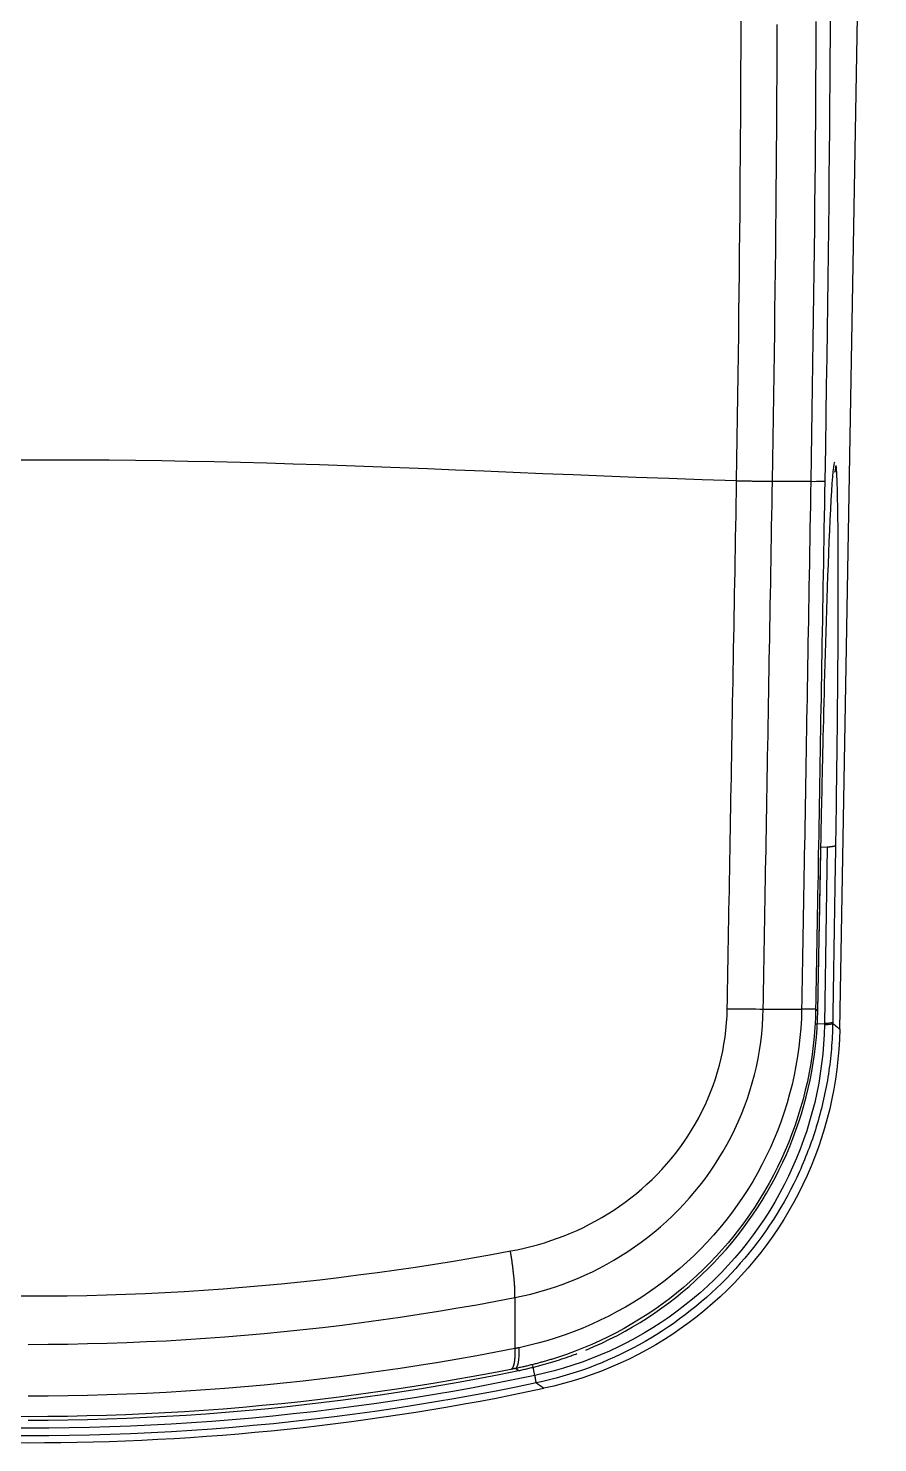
# Model space of a CAD drawing. Extents: x 0 to 395, y 0 to 289.
# Drawn here: x 114.67 to 132.83, y 40.82 to 71.08 of the extents above; entities that cross this region are included whole.
import ezdxf

# ---------------------------------------------------------------- set-up
doc = ezdxf.new("R2010")
doc.units = 0
doc.header["$LTSCALE"] = 10
doc.header["$MEASUREMENT"] = 0
doc.layers.add('1', color=7, linetype='CONTINUOUS')

msp = doc.modelspace()

# ---------------------------------------------------------------- linework, layer by layer
at = {"layer": '1'}
for p, q in [((132.023, 49.665), (132.835, 96.173)), ((130.585, 61.387), (131.404, 61.387)), ((131.757, 53.56), (131.621, 53.551)), ((131.757, 53.56), (131.697, 49.782)), ((130.386, 50.097), (131.208, 50.097)), ((131.554, 50.064), (131.555, 50.067)), ((131.697, 49.782), (131.518, 49.77)), ((125.077, 43.923), (125.076, 42.832)), ((125.504, 42.256), (125.456, 42.468))]:
    msp.add_line(p, q, dxfattribs=at)
for points in [[(129.818, 61.399), (129.825, 61.853), (129.832, 62.305), (129.839, 62.757), (129.845, 63.207), (129.851, 63.655), (129.857, 64.101), (129.862, 64.544), (129.868, 64.984), (129.873, 65.42), (129.877, 65.852), (129.882, 66.28), (129.886, 66.703), (129.89, 67.121), (129.894, 67.534), (129.897, 67.94), (129.9, 68.34), (129.903, 68.733), (129.905, 69.119), (129.907, 69.497), (129.909, 69.867), (129.911, 70.23), (129.912, 70.583), (129.913, 70.928), (129.914, 71.263)], [(130.585, 61.387), (130.592, 61.845), (130.599, 62.303), (130.606, 62.761), (130.613, 63.218), (130.62, 63.673), (130.626, 64.126), (130.632, 64.578), (130.638, 65.027), (130.643, 65.472), (130.648, 65.915), (130.653, 66.353), (130.657, 66.787), (130.662, 67.216), (130.666, 67.641), (130.669, 68.059), (130.673, 68.472), (130.676, 68.878), (130.678, 69.278), (130.681, 69.67), (130.683, 70.055), (130.684, 70.432), (130.686, 70.801), (130.687, 71.161)], [(131.514, 71.224), (131.513, 70.82), (131.51, 70.408), (131.508, 69.986), (131.505, 69.557), (131.502, 69.119), (131.498, 68.674), (131.494, 68.221), (131.49, 67.762), (131.485, 67.297), (131.48, 66.825), (131.475, 66.349), (131.469, 65.867), (131.463, 65.381), (131.457, 64.891), (131.45, 64.397), (131.443, 63.9), (131.436, 63.401), (131.429, 62.899), (131.421, 62.396), (131.412, 61.892), (131.404, 61.387)], [(131.819, 71.375), (131.816, 70.906), (131.814, 70.426), (131.81, 69.936), (131.807, 69.436), (131.802, 68.926), (131.798, 68.408), (131.793, 67.882), (131.787, 67.347), (131.781, 66.806), (131.775, 66.262), (131.768, 65.717), (131.761, 65.168), (131.753, 64.611), (131.745, 64.037), (131.736, 63.437), (131.726, 62.8), (131.715, 62.118), (131.703, 61.393)], [(129.818, 61.399), (129.083, 61.421), (128.365, 61.445), (127.667, 61.47), (126.986, 61.497), (126.322, 61.523), (125.672, 61.55), (125.037, 61.576), (124.415, 61.602), (123.804, 61.627), (123.205, 61.651), (122.617, 61.675), (122.037, 61.697), (121.464, 61.718), (120.896, 61.737), (120.331, 61.756), (119.768, 61.773), (119.206, 61.788), (118.644, 61.801), (118.082, 61.813), (117.522, 61.823), (116.961, 61.831), (116.401, 61.837), (115.841, 61.841), (115.282, 61.843), (114.723, 61.842), (114.163, 61.84)], [(131.62, 53.508), (131.621, 53.599), (131.623, 53.694), (131.625, 53.791), (131.627, 53.892), (131.629, 53.997), (131.631, 54.105), (131.634, 54.217), (131.636, 54.333), (131.639, 54.454), (131.641, 54.578), (131.644, 54.707), (131.647, 54.841), (131.65, 54.979), (131.653, 55.123), (131.656, 55.271), (131.66, 55.424), (131.663, 55.583), (131.667, 55.747), (131.671, 55.917), (131.675, 56.092), (131.68, 56.274), (131.685, 56.461), (131.69, 56.653), (131.695, 56.852), (131.7, 57.056), (131.706, 57.267), (131.712, 57.482), (131.718, 57.703), (131.725, 57.929), (131.732, 58.16), (131.739, 58.395), (131.747, 58.634), (131.754, 58.876), (131.763, 59.12), (131.771, 59.364), (131.78, 59.609), (131.79, 59.854), (131.8, 60.096), (131.81, 60.334), (131.82, 60.564), (131.831, 60.783), (131.842, 60.988), (131.853, 61.175), (131.864, 61.339), (131.874, 61.48), (131.884, 61.595), (131.894, 61.685), (131.903, 61.749), (131.913, 61.787), (131.921, 61.799)], [(131.918, 61.58), (131.919, 61.583), (131.92, 61.585), (131.921, 61.588), (131.921, 61.59), (131.922, 61.593), (131.923, 61.595), (131.924, 61.597), (131.925, 61.6), (131.925, 61.602), (131.926, 61.605), (131.927, 61.607), (131.927, 61.61), (131.928, 61.612), (131.929, 61.615), (131.929, 61.617), (131.93, 61.62), (131.93, 61.622), (131.931, 61.625), (131.931, 61.627), (131.932, 61.63), (131.932, 61.632), (131.933, 61.635), (131.933, 61.637), (131.934, 61.64), (131.934, 61.642), (131.935, 61.645), (131.935, 61.647), (131.935, 61.65), (131.936, 61.652), (131.936, 61.655), (131.936, 61.657), (131.936, 61.66), (131.937, 61.662), (131.937, 61.665), (131.937, 61.667), (131.937, 61.67), (131.937, 61.673), (131.938, 61.675), (131.938, 61.678), (131.938, 61.68), (131.938, 61.683), (131.938, 61.685), (131.938, 61.688), (131.938, 61.69), (131.938, 61.693), (131.938, 61.695), (131.938, 61.698), (131.938, 61.7), (131.938, 61.703), (131.938, 61.705)], [(131.939, 61.727), (131.944, 61.684), (131.948, 61.632), (131.952, 61.57), (131.955, 61.498), (131.959, 61.417), (131.962, 61.326), (131.965, 61.227), (131.968, 61.117), (131.971, 60.999), (131.973, 60.871), (131.976, 60.735), (131.978, 60.589), (131.979, 60.435), (131.981, 60.272), (131.982, 60.101), (131.983, 59.922), (131.984, 59.735), (131.984, 59.542), (131.985, 59.343), (131.985, 59.139), (131.985, 58.931), (131.984, 58.721), (131.984, 58.509), (131.983, 58.295), (131.982, 58.082), (131.981, 57.87), (131.979, 57.659), (131.978, 57.45), (131.977, 57.243), (131.975, 57.038), (131.973, 56.835), (131.971, 56.636), (131.969, 56.439), (131.968, 56.245), (131.966, 56.054), (131.963, 55.866), (131.961, 55.681), (131.959, 55.499), (131.957, 55.32), (131.955, 55.145), (131.953, 54.974), (131.95, 54.805), (131.948, 54.641), (131.946, 54.48), (131.944, 54.323), (131.941, 54.169), (131.939, 54.019), (131.937, 53.873), (131.935, 53.73), (131.932, 53.591)], [(129.617, 50.103), (129.62, 50.31), (129.624, 50.517), (129.628, 50.726), (129.631, 50.935), (129.635, 51.145), (129.639, 51.355), (129.643, 51.567), (129.647, 51.779), (129.65, 51.992), (129.654, 52.206), (129.658, 52.421), (129.662, 52.636), (129.666, 52.852), (129.67, 53.069), (129.673, 53.287), (129.677, 53.505), (129.681, 53.724), (129.685, 53.944), (129.689, 54.165), (129.693, 54.387), (129.697, 54.609), (129.701, 54.832), (129.705, 55.056), (129.709, 55.281), (129.713, 55.506), (129.717, 55.732), (129.721, 55.959), (129.725, 56.187), (129.729, 56.416), (129.733, 56.645), (129.738, 56.875), (129.742, 57.106), (129.746, 57.338), (129.75, 57.571), (129.754, 57.804), (129.758, 58.038), (129.762, 58.273), (129.767, 58.509), (129.771, 58.745), (129.775, 58.983), (129.779, 59.221), (129.784, 59.46), (129.788, 59.699), (129.792, 59.94), (129.797, 60.181), (129.801, 60.423), (129.805, 60.666), (129.81, 60.91), (129.814, 61.154), (129.818, 61.399)], [(129.818, 61.399), (129.836, 61.399), (129.854, 61.399), (129.872, 61.398), (129.89, 61.398), (129.907, 61.398), (129.925, 61.397), (129.943, 61.397), (129.96, 61.397), (129.978, 61.396), (129.995, 61.396), (130.012, 61.396), (130.03, 61.395), (130.047, 61.395), (130.064, 61.395), (130.081, 61.394), (130.098, 61.394), (130.114, 61.394), (130.131, 61.394), (130.148, 61.393), (130.164, 61.393), (130.18, 61.393), (130.197, 61.392), (130.213, 61.392), (130.229, 61.392), (130.244, 61.392), (130.26, 61.391), (130.275, 61.391), (130.291, 61.391), (130.306, 61.391), (130.321, 61.39), (130.336, 61.39), (130.351, 61.39), (130.365, 61.39), (130.38, 61.39), (130.394, 61.389), (130.408, 61.389), (130.422, 61.389), (130.435, 61.389), (130.449, 61.389), (130.462, 61.388), (130.475, 61.388), (130.488, 61.388), (130.501, 61.388), (130.514, 61.388), (130.526, 61.387), (130.538, 61.387), (130.55, 61.387), (130.562, 61.387), (130.573, 61.387), (130.585, 61.387)], [(130.386, 50.097), (130.39, 50.304), (130.393, 50.511), (130.397, 50.72), (130.401, 50.929), (130.404, 51.139), (130.408, 51.349), (130.412, 51.561), (130.415, 51.773), (130.419, 51.986), (130.423, 52.199), (130.427, 52.414), (130.431, 52.629), (130.434, 52.845), (130.438, 53.062), (130.442, 53.28), (130.446, 53.499), (130.45, 53.718), (130.454, 53.938), (130.457, 54.159), (130.461, 54.38), (130.465, 54.603), (130.469, 54.826), (130.473, 55.05), (130.477, 55.274), (130.481, 55.5), (130.485, 55.726), (130.489, 55.953), (130.493, 56.181), (130.497, 56.41), (130.501, 56.639), (130.505, 56.869), (130.509, 57.1), (130.513, 57.332), (130.517, 57.564), (130.521, 57.797), (130.526, 58.031), (130.53, 58.266), (130.534, 58.501), (130.538, 58.737), (130.542, 58.974), (130.546, 59.212), (130.551, 59.451), (130.555, 59.69), (130.559, 59.93), (130.563, 60.171), (130.567, 60.412), (130.572, 60.655), (130.576, 60.898), (130.58, 61.142), (130.585, 61.387)], [(131.404, 61.387), (131.4, 61.132), (131.395, 60.878), (131.391, 60.626), (131.386, 60.375), (131.382, 60.125), (131.378, 59.876), (131.373, 59.628), (131.369, 59.382), (131.365, 59.136), (131.361, 58.892), (131.356, 58.649), (131.352, 58.408), (131.348, 58.167), (131.344, 57.928), (131.34, 57.689), (131.336, 57.452), (131.332, 57.217), (131.328, 56.982), (131.324, 56.748), (131.32, 56.516), (131.315, 56.285), (131.312, 56.055), (131.308, 55.826), (131.304, 55.599), (131.3, 55.372), (131.296, 55.147), (131.292, 54.923), (131.288, 54.7), (131.284, 54.478), (131.28, 54.258), (131.277, 54.039), (131.273, 53.82), (131.269, 53.603), (131.265, 53.388), (131.262, 53.173), (131.258, 52.96), (131.254, 52.748), (131.25, 52.536), (131.247, 52.327), (131.243, 52.118), (131.24, 51.911), (131.236, 51.704), (131.232, 51.499), (131.229, 51.295), (131.225, 51.093), (131.222, 50.891), (131.218, 50.691), (131.215, 50.492), (131.212, 50.294), (131.208, 50.097)], [(131.703, 61.393), (131.699, 61.138), (131.694, 60.885), (131.69, 60.632), (131.686, 60.381), (131.681, 60.131), (131.677, 59.882), (131.673, 59.634), (131.668, 59.388), (131.664, 59.143), (131.66, 58.898), (131.656, 58.656), (131.652, 58.414), (131.647, 58.173), (131.643, 57.934), (131.639, 57.696), (131.635, 57.459), (131.631, 57.223), (131.627, 56.988), (131.623, 56.755), (131.619, 56.522), (131.615, 56.291), (131.611, 56.062), (131.607, 55.833), (131.603, 55.605), (131.599, 55.379), (131.595, 55.154), (131.592, 54.93), (131.588, 54.707), (131.584, 54.485), (131.58, 54.264), (131.576, 54.045), (131.573, 53.827), (131.569, 53.61), (131.565, 53.394), (131.561, 53.179), (131.558, 52.965), (131.554, 52.753), (131.55, 52.541), (131.547, 52.331), (131.543, 52.122), (131.54, 51.914), (131.536, 51.707), (131.533, 51.502), (131.529, 51.297), (131.525, 51.094), (131.522, 50.891), (131.519, 50.69), (131.515, 50.49), (131.512, 50.291), (131.508, 50.093)], [(131.932, 53.591), (131.932, 53.59), (131.932, 53.59), (131.931, 53.589), (131.931, 53.588), (131.93, 53.587), (131.929, 53.587), (131.928, 53.586), (131.927, 53.585), (131.925, 53.585), (131.924, 53.584), (131.922, 53.583), (131.92, 53.582), (131.919, 53.582), (131.917, 53.581), (131.914, 53.58), (131.912, 53.58), (131.91, 53.579), (131.907, 53.578), (131.904, 53.577), (131.901, 53.577), (131.898, 53.576), (131.895, 53.575), (131.892, 53.575), (131.888, 53.574), (131.885, 53.573), (131.881, 53.573), (131.877, 53.572), (131.873, 53.572), (131.869, 53.571), (131.865, 53.57), (131.861, 53.57), (131.856, 53.569), (131.852, 53.568), (131.847, 53.568), (131.842, 53.567), (131.837, 53.567), (131.832, 53.566), (131.827, 53.566), (131.822, 53.565), (131.816, 53.565), (131.811, 53.564), (131.805, 53.563), (131.8, 53.563), (131.794, 53.562), (131.788, 53.562), (131.782, 53.562), (131.776, 53.561), (131.77, 53.561), (131.764, 53.56), (131.757, 53.56)], [(131.932, 53.591), (131.931, 53.515), (131.93, 53.44), (131.929, 53.364), (131.928, 53.289), (131.926, 53.213), (131.925, 53.137), (131.924, 53.062), (131.923, 52.986), (131.921, 52.91), (131.92, 52.835), (131.919, 52.759), (131.918, 52.684), (131.917, 52.608), (131.915, 52.532), (131.914, 52.457), (131.913, 52.381), (131.912, 52.306), (131.911, 52.23), (131.909, 52.154), (131.908, 52.079), (131.907, 52.003), (131.906, 51.927), (131.904, 51.852), (131.903, 51.776), (131.902, 51.701), (131.901, 51.625), (131.9, 51.549), (131.898, 51.474), (131.897, 51.398), (131.896, 51.322), (131.895, 51.247), (131.894, 51.171), (131.892, 51.096), (131.891, 51.02), (131.89, 50.944), (131.889, 50.869), (131.887, 50.793), (131.886, 50.718), (131.885, 50.642), (131.884, 50.566), (131.883, 50.491), (131.881, 50.415), (131.88, 50.339), (131.879, 50.264), (131.878, 50.188), (131.877, 50.113), (131.875, 50.037), (131.874, 49.961), (131.873, 49.886), (131.872, 49.81)], [(131.555, 50.066), (131.62, 53.528)], [(131.555, 50.067), (131.556, 50.136), (131.557, 50.204), (131.559, 50.273), (131.56, 50.342), (131.561, 50.411), (131.563, 50.48), (131.564, 50.549), (131.565, 50.617), (131.566, 50.686), (131.568, 50.755), (131.569, 50.824), (131.57, 50.893), (131.572, 50.962), (131.573, 51.03), (131.574, 51.099), (131.576, 51.168), (131.577, 51.237), (131.578, 51.306), (131.579, 51.375), (131.581, 51.443), (131.582, 51.512), (131.583, 51.581), (131.585, 51.65), (131.586, 51.719), (131.587, 51.788), (131.589, 51.856), (131.59, 51.925), (131.591, 51.994), (131.592, 52.063), (131.594, 52.132), (131.595, 52.201), (131.596, 52.269), (131.598, 52.338), (131.599, 52.407), (131.6, 52.476), (131.602, 52.545), (131.603, 52.614), (131.604, 52.682), (131.605, 52.751), (131.607, 52.82), (131.608, 52.889), (131.609, 52.958), (131.611, 53.027), (131.612, 53.095), (131.613, 53.164), (131.615, 53.233), (131.616, 53.302), (131.617, 53.371), (131.618, 53.44), (131.62, 53.508)], [(124.979, 44.92), (125.126, 44.947), (125.272, 44.979), (125.418, 45.014), (125.562, 45.053), (125.706, 45.095), (125.848, 45.141), (125.989, 45.191), (126.129, 45.244), (126.268, 45.3), (126.405, 45.361), (126.54, 45.424), (126.674, 45.491), (126.806, 45.562), (126.936, 45.636), (127.064, 45.713), (127.19, 45.793), (127.314, 45.877), (127.436, 45.965), (127.555, 46.055), (127.673, 46.149), (127.787, 46.246), (127.899, 46.346), (128.008, 46.449), (128.115, 46.555), (128.219, 46.664), (128.32, 46.776), (128.417, 46.891), (128.512, 47.008), (128.603, 47.129), (128.691, 47.251), (128.775, 47.377), (128.856, 47.505), (128.933, 47.635), (129.007, 47.767), (129.077, 47.902), (129.142, 48.039), (129.204, 48.178), (129.262, 48.318), (129.316, 48.461), (129.365, 48.604), (129.41, 48.75), (129.451, 48.897), (129.487, 49.045), (129.52, 49.194), (129.547, 49.344), (129.57, 49.495), (129.589, 49.646), (129.603, 49.798), (129.612, 49.95), (129.617, 50.103)], [(125.077, 43.923), (125.248, 43.959), (125.419, 43.999), (125.588, 44.044), (125.756, 44.093), (125.922, 44.146), (126.088, 44.204), (126.251, 44.266), (126.413, 44.332), (126.573, 44.402), (126.732, 44.476), (126.888, 44.555), (127.042, 44.637), (127.194, 44.724), (127.344, 44.814), (127.491, 44.908), (127.636, 45.007), (127.779, 45.109), (127.918, 45.215), (128.055, 45.324), (128.189, 45.437), (128.32, 45.554), (128.447, 45.675), (128.572, 45.798), (128.693, 45.926), (128.811, 46.056), (128.925, 46.19), (129.036, 46.326), (129.143, 46.466), (129.246, 46.609), (129.345, 46.755), (129.44, 46.903), (129.531, 47.055), (129.618, 47.208), (129.701, 47.365), (129.779, 47.524), (129.853, 47.684), (129.922, 47.847), (129.987, 48.013), (130.047, 48.179), (130.102, 48.348), (130.153, 48.518), (130.199, 48.69), (130.24, 48.863), (130.276, 49.037), (130.307, 49.212), (130.333, 49.388), (130.354, 49.565), (130.369, 49.742), (130.38, 49.92), (130.386, 50.097)], [(131.208, 50.097), (131.202, 49.893), (131.19, 49.69), (131.173, 49.486), (131.15, 49.283), (131.121, 49.081), (131.087, 48.88), (131.048, 48.68), (131.003, 48.48), (130.952, 48.282), (130.896, 48.086), (130.835, 47.891), (130.769, 47.698), (130.697, 47.507), (130.621, 47.318), (130.539, 47.131), (130.452, 46.947), (130.36, 46.765), (130.263, 46.586), (130.162, 46.409), (130.056, 46.235), (129.945, 46.064), (129.829, 45.897), (129.709, 45.732), (129.585, 45.571), (129.457, 45.413), (129.324, 45.259), (129.187, 45.109), (129.046, 44.962), (128.902, 44.819), (128.753, 44.68), (128.601, 44.545), (128.445, 44.415), (128.286, 44.288), (128.124, 44.166), (127.958, 44.048), (127.789, 43.934), (127.618, 43.826), (127.443, 43.721), (127.265, 43.622), (127.085, 43.527), (126.903, 43.437), (126.718, 43.351), (126.531, 43.271), (126.341, 43.196), (126.15, 43.125), (125.957, 43.06), (125.762, 43), (125.565, 42.945), (125.367, 42.895), (125.168, 42.851)], [(131.508, 50.093), (131.503, 49.898), (131.492, 49.704), (131.477, 49.51), (131.457, 49.316), (131.432, 49.123), (131.403, 48.93), (131.369, 48.739), (131.33, 48.548), (131.287, 48.358), (131.239, 48.17), (131.186, 47.982), (131.129, 47.797), (131.067, 47.612), (131.001, 47.429), (130.931, 47.248), (130.856, 47.069), (130.777, 46.891), (130.693, 46.716), (130.605, 46.543), (130.513, 46.372), (130.417, 46.203), (130.317, 46.037), (130.213, 45.873), (130.105, 45.712), (129.993, 45.554), (129.878, 45.398), (129.758, 45.246), (129.635, 45.096), (129.509, 44.95), (129.379, 44.807), (129.246, 44.666), (129.109, 44.53), (128.969, 44.396), (128.826, 44.266), (128.68, 44.14), (128.531, 44.017), (128.379, 43.898), (128.224, 43.782), (128.066, 43.67), (127.906, 43.563), (127.743, 43.459), (127.578, 43.359), (127.411, 43.263), (127.241, 43.171), (127.069, 43.083), (126.895, 43), (126.719, 42.92), (126.542, 42.845), (126.362, 42.774), (126.181, 42.708)], [(126.594, 42.801), (126.765, 42.873), (126.935, 42.95), (127.102, 43.031), (127.268, 43.115), (127.432, 43.204), (127.594, 43.296), (127.753, 43.392), (127.911, 43.491), (128.066, 43.595), (128.218, 43.701), (128.368, 43.812), (128.515, 43.925), (128.66, 44.043), (128.802, 44.163), (128.941, 44.287), (129.077, 44.414), (129.21, 44.544), (129.34, 44.677), (129.467, 44.813), (129.591, 44.952), (129.712, 45.093), (129.829, 45.238), (129.942, 45.385), (130.053, 45.535), (130.16, 45.687), (130.263, 45.842), (130.362, 45.999), (130.458, 46.159), (130.55, 46.32), (130.639, 46.484), (130.723, 46.649), (130.804, 46.817), (130.881, 46.986), (130.954, 47.157), (131.022, 47.33), (131.087, 47.504), (131.148, 47.68), (131.204, 47.857), (131.257, 48.036), (131.305, 48.215), (131.349, 48.396), (131.389, 48.577), (131.425, 48.759), (131.456, 48.943), (131.483, 49.126), (131.506, 49.311), (131.525, 49.496), (131.539, 49.681), (131.549, 49.866), (131.555, 50.052)], [(131.508, 50.093), (131.508, 50.093), (131.507, 50.093), (131.506, 50.093), (131.505, 50.093), (131.504, 50.093), (131.502, 50.093), (131.5, 50.093), (131.498, 50.093), (131.496, 50.092), (131.493, 50.092), (131.49, 50.092), (131.487, 50.092), (131.484, 50.092), (131.481, 50.092), (131.477, 50.092), (131.473, 50.092), (131.469, 50.092), (131.464, 50.092), (131.46, 50.092), (131.455, 50.092), (131.45, 50.092), (131.444, 50.092), (131.439, 50.092), (131.433, 50.092), (131.427, 50.092), (131.421, 50.093), (131.415, 50.093), (131.408, 50.093), (131.401, 50.093), (131.394, 50.093), (131.387, 50.094), (131.379, 50.094), (131.371, 50.094), (131.363, 50.094), (131.355, 50.094), (131.347, 50.095), (131.338, 50.095), (131.329, 50.095), (131.32, 50.095), (131.311, 50.095), (131.302, 50.096), (131.292, 50.096), (131.282, 50.096), (131.272, 50.096), (131.262, 50.096), (131.252, 50.097), (131.241, 50.097), (131.23, 50.097), (131.219, 50.097), (131.208, 50.097)], [(131.555, 50.052), (131.554, 50.053), (131.553, 50.053), (131.552, 50.054), (131.551, 50.055), (131.55, 50.056), (131.549, 50.056), (131.548, 50.057), (131.547, 50.058), (131.546, 50.059), (131.545, 50.059), (131.544, 50.06), (131.543, 50.061), (131.543, 50.062), (131.542, 50.062), (131.541, 50.063), (131.54, 50.064), (131.539, 50.065), (131.538, 50.065), (131.537, 50.066), (131.536, 50.067), (131.535, 50.068), (131.534, 50.069), (131.533, 50.069), (131.532, 50.07), (131.531, 50.071), (131.531, 50.072), (131.53, 50.073), (131.529, 50.074), (131.528, 50.075), (131.527, 50.075), (131.526, 50.076), (131.525, 50.077), (131.524, 50.078), (131.523, 50.079), (131.522, 50.08), (131.521, 50.081), (131.52, 50.082), (131.519, 50.083), (131.518, 50.084), (131.518, 50.085), (131.517, 50.085), (131.516, 50.086), (131.515, 50.087), (131.514, 50.088), (131.513, 50.089), (131.512, 50.09), (131.511, 50.091), (131.51, 50.091), (131.509, 50.092), (131.508, 50.093)], [(131.555, 50.052), (131.555, 50.052), (131.555, 50.053), (131.555, 50.053), (131.555, 50.053), (131.555, 50.053), (131.555, 50.054), (131.555, 50.054), (131.555, 50.054), (131.555, 50.055), (131.555, 50.055), (131.555, 50.055), (131.555, 50.055), (131.555, 50.056), (131.555, 50.056), (131.555, 50.056), (131.555, 50.057), (131.555, 50.057), (131.555, 50.057), (131.555, 50.057), (131.555, 50.058), (131.555, 50.058), (131.555, 50.058), (131.555, 50.059), (131.555, 50.059), (131.555, 50.059), (131.555, 50.059), (131.555, 50.06), (131.555, 50.06), (131.555, 50.06), (131.555, 50.061), (131.555, 50.061), (131.555, 50.061), (131.555, 50.061), (131.555, 50.062), (131.555, 50.062), (131.555, 50.062), (131.555, 50.063), (131.555, 50.063), (131.555, 50.063), (131.555, 50.064), (131.555, 50.064), (131.555, 50.064), (131.555, 50.064), (131.555, 50.065), (131.555, 50.065), (131.555, 50.065), (131.555, 50.066), (131.555, 50.066), (131.555, 50.066), (131.555, 50.067)], [(131.555, 50.051), (131.555, 50.066)], [(131.696, 49.762), (131.69, 49.552), (131.678, 49.343), (131.66, 49.134), (131.636, 48.926), (131.607, 48.718), (131.573, 48.511), (131.532, 48.305), (131.487, 48.1), (131.436, 47.897), (131.379, 47.695), (131.317, 47.494), (131.25, 47.295), (131.177, 47.098), (131.099, 46.903), (131.016, 46.711), (130.928, 46.52), (130.835, 46.332), (130.736, 46.147), (130.633, 45.964), (130.525, 45.784), (130.412, 45.607), (130.294, 45.433), (130.171, 45.262), (130.044, 45.095), (129.913, 44.931), (129.777, 44.771), (129.637, 44.614), (129.493, 44.461), (129.345, 44.312), (129.192, 44.167), (129.036, 44.027), (128.876, 43.89), (128.713, 43.758), (128.546, 43.63), (128.376, 43.507), (128.202, 43.389), (128.025, 43.275), (127.846, 43.166), (127.663, 43.062), (127.478, 42.962), (127.29, 42.868), (127.1, 42.779), (126.907, 42.695), (126.712, 42.616), (126.515, 42.543), (126.316, 42.475), (126.115, 42.412), (125.913, 42.355), (125.709, 42.303), (125.504, 42.256)], [(132.023, 49.665), (132.016, 49.448), (132.004, 49.233), (131.985, 49.019), (131.961, 48.806), (131.932, 48.594), (131.897, 48.383), (131.856, 48.173), (131.81, 47.964), (131.757, 47.756), (131.7, 47.55), (131.636, 47.344), (131.567, 47.14), (131.492, 46.936), (131.412, 46.736), (131.327, 46.538), (131.237, 46.343), (131.141, 46.151), (131.041, 45.962), (130.936, 45.776), (130.826, 45.593), (130.711, 45.412), (130.591, 45.235), (130.465, 45.06), (130.335, 44.888), (130.2, 44.72), (130.06, 44.554), (129.917, 44.394), (129.769, 44.237), (129.618, 44.085), (129.463, 43.938), (129.304, 43.794), (129.141, 43.655), (128.975, 43.521), (128.805, 43.391), (128.631, 43.265), (128.454, 43.143), (128.273, 43.026), (128.087, 42.914), (127.9, 42.806), (127.71, 42.705), (127.518, 42.608), (127.324, 42.517), (127.128, 42.432), (126.929, 42.351), (126.729, 42.276), (126.527, 42.207), (126.322, 42.142), (126.115, 42.083), (125.906, 42.03), (125.695, 41.982)], [(131.871, 49.789), (131.87, 49.721), (131.868, 49.653), (131.865, 49.585), (131.862, 49.517), (131.859, 49.449), (131.854, 49.381), (131.849, 49.313), (131.844, 49.245), (131.838, 49.177), (131.831, 49.109), (131.824, 49.041), (131.816, 48.974), (131.808, 48.906), (131.799, 48.839), (131.79, 48.771), (131.779, 48.704), (131.769, 48.636), (131.758, 48.569), (131.746, 48.502), (131.734, 48.435), (131.721, 48.368), (131.707, 48.301), (131.693, 48.234), (131.678, 48.168), (131.663, 48.101), (131.647, 48.035), (131.631, 47.969), (131.614, 47.903), (131.597, 47.837), (131.579, 47.771), (131.56, 47.705), (131.541, 47.64), (131.521, 47.575), (131.501, 47.51), (131.48, 47.445), (131.459, 47.38), (131.437, 47.315), (131.414, 47.251), (131.391, 47.187), (131.368, 47.123), (131.344, 47.059), (131.319, 46.995), (131.294, 46.932), (131.268, 46.869), (131.242, 46.806), (131.215, 46.743), (131.188, 46.68), (131.16, 46.618), (131.132, 46.556), (131.103, 46.494)], [(131.697, 49.782), (131.697, 49.782), (131.697, 49.781), (131.697, 49.781), (131.697, 49.781), (131.697, 49.78), (131.697, 49.78), (131.697, 49.78), (131.697, 49.779), (131.697, 49.779), (131.697, 49.779), (131.697, 49.778), (131.697, 49.778), (131.697, 49.778), (131.697, 49.777), (131.697, 49.777), (131.697, 49.777), (131.697, 49.776), (131.697, 49.776), (131.697, 49.775), (131.697, 49.775), (131.697, 49.775), (131.697, 49.774), (131.697, 49.774), (131.697, 49.773), (131.697, 49.773), (131.697, 49.772), (131.697, 49.772), (131.697, 49.772), (131.697, 49.771), (131.697, 49.771), (131.697, 49.77), (131.697, 49.77), (131.697, 49.769), (131.697, 49.769), (131.697, 49.769), (131.697, 49.768), (131.696, 49.768), (131.696, 49.767), (131.696, 49.767), (131.696, 49.766), (131.696, 49.766), (131.696, 49.766), (131.696, 49.765), (131.696, 49.765), (131.696, 49.764), (131.696, 49.764), (131.696, 49.764), (131.696, 49.763), (131.696, 49.763), (131.696, 49.762)], [(131.872, 49.81), (131.871, 49.809), (131.871, 49.809), (131.871, 49.808), (131.87, 49.807), (131.869, 49.807), (131.868, 49.806), (131.867, 49.805), (131.866, 49.805), (131.865, 49.804), (131.863, 49.803), (131.862, 49.803), (131.86, 49.802), (131.858, 49.801), (131.856, 49.801), (131.854, 49.8), (131.851, 49.8), (131.849, 49.799), (131.846, 49.798), (131.843, 49.798), (131.841, 49.797), (131.838, 49.796), (131.834, 49.796), (131.831, 49.795), (131.828, 49.795), (131.824, 49.794), (131.82, 49.794), (131.817, 49.793), (131.813, 49.792), (131.809, 49.792), (131.804, 49.791), (131.8, 49.791), (131.796, 49.79), (131.791, 49.79), (131.786, 49.789), (131.781, 49.789), (131.777, 49.788), (131.772, 49.788), (131.766, 49.787), (131.761, 49.787), (131.756, 49.786), (131.75, 49.786), (131.745, 49.785), (131.739, 49.785), (131.733, 49.784), (131.727, 49.784), (131.721, 49.784), (131.715, 49.783), (131.709, 49.783), (131.703, 49.782), (131.697, 49.782)], [(131.872, 49.81), (131.872, 49.81), (131.872, 49.809), (131.872, 49.809), (131.872, 49.808), (131.872, 49.808), (131.872, 49.807), (131.872, 49.807), (131.872, 49.806), (131.872, 49.806), (131.872, 49.806), (131.872, 49.805), (131.872, 49.805), (131.872, 49.804), (131.872, 49.804), (131.872, 49.803), (131.872, 49.803), (131.872, 49.803), (131.872, 49.802), (131.871, 49.802), (131.871, 49.801), (131.871, 49.801), (131.871, 49.801), (131.871, 49.8), (131.871, 49.8), (131.871, 49.799), (131.871, 49.799), (131.871, 49.799), (131.871, 49.798), (131.871, 49.798), (131.871, 49.797), (131.871, 49.797), (131.871, 49.797), (131.871, 49.796), (131.871, 49.796), (131.871, 49.795), (131.871, 49.795), (131.871, 49.795), (131.871, 49.794), (131.871, 49.794), (131.871, 49.793), (131.871, 49.793), (131.871, 49.793), (131.871, 49.792), (131.871, 49.792), (131.871, 49.791), (131.871, 49.791), (131.871, 49.791), (131.871, 49.79), (131.871, 49.79), (131.871, 49.789)], [(132.023, 49.665), (132.02, 49.667), (132.017, 49.669), (132.014, 49.672), (132.011, 49.674), (132.008, 49.677), (132.005, 49.679), (132.002, 49.682), (131.999, 49.684), (131.996, 49.687), (131.993, 49.689), (131.99, 49.692), (131.987, 49.694), (131.984, 49.697), (131.981, 49.699), (131.978, 49.701), (131.975, 49.704), (131.972, 49.706), (131.969, 49.709), (131.966, 49.711), (131.963, 49.714), (131.96, 49.716), (131.957, 49.719), (131.954, 49.721), (131.951, 49.724), (131.948, 49.726), (131.945, 49.729), (131.942, 49.731), (131.939, 49.734), (131.936, 49.736), (131.933, 49.739), (131.93, 49.741), (131.927, 49.744), (131.924, 49.746), (131.92, 49.749), (131.917, 49.751), (131.914, 49.754), (131.911, 49.756), (131.908, 49.759), (131.905, 49.762), (131.902, 49.764), (131.899, 49.767), (131.896, 49.769), (131.893, 49.772), (131.89, 49.774), (131.887, 49.777), (131.884, 49.779), (131.881, 49.782), (131.878, 49.784), (131.874, 49.787), (131.871, 49.789)], [(131.103, 46.494), (131.038, 46.362), (130.972, 46.231), (130.903, 46.101), (130.832, 45.973), (130.758, 45.845), (130.682, 45.72), (130.604, 45.595), (130.523, 45.472), (130.44, 45.351), (130.355, 45.231), (130.268, 45.113), (130.178, 44.996), (130.087, 44.881), (129.993, 44.767), (129.897, 44.656), (129.8, 44.546), (129.7, 44.438), (129.598, 44.332), (129.494, 44.227), (129.389, 44.125), (129.281, 44.024), (129.172, 43.926), (129.061, 43.83), (128.948, 43.735), (128.833, 43.643), (128.717, 43.553), (128.599, 43.465), (128.479, 43.379), (128.358, 43.295), (128.235, 43.214), (128.111, 43.135), (127.986, 43.058), (127.859, 42.984), (127.73, 42.912), (127.601, 42.842), (127.47, 42.775), (127.338, 42.71), (127.205, 42.648), (127.07, 42.588), (126.935, 42.53), (126.798, 42.475), (126.661, 42.423), (126.522, 42.373), (126.383, 42.326), (126.243, 42.281), (126.102, 42.239), (125.96, 42.199), (125.818, 42.162), (125.675, 42.128), (125.531, 42.096)], [(114.252, 43.958), (114.67, 43.957), (115.087, 43.958), (115.504, 43.963), (115.922, 43.97), (116.339, 43.981), (116.756, 43.995), (117.172, 44.012), (117.589, 44.032), (118.005, 44.056), (118.42, 44.082), (118.835, 44.112), (119.25, 44.144), (119.664, 44.18), (120.078, 44.219), (120.491, 44.261), (120.903, 44.306), (121.314, 44.355), (121.725, 44.406), (122.135, 44.46), (122.544, 44.517), (122.952, 44.577), (123.36, 44.639), (123.766, 44.705), (124.171, 44.774), (124.575, 44.845), (124.979, 44.92)], [(125.077, 43.923), (125.077, 43.939), (125.077, 43.955), (125.077, 43.971), (125.077, 43.988), (125.077, 44.005), (125.076, 44.022), (125.076, 44.04), (125.075, 44.057), (125.075, 44.075), (125.074, 44.093), (125.073, 44.111), (125.073, 44.129), (125.072, 44.148), (125.071, 44.166), (125.069, 44.185), (125.068, 44.204), (125.067, 44.223), (125.066, 44.243), (125.064, 44.262), (125.063, 44.282), (125.061, 44.302), (125.059, 44.322), (125.057, 44.342), (125.055, 44.362), (125.053, 44.382), (125.051, 44.403), (125.049, 44.423), (125.047, 44.444), (125.045, 44.465), (125.042, 44.486), (125.04, 44.507), (125.037, 44.528), (125.035, 44.549), (125.032, 44.57), (125.029, 44.592), (125.026, 44.613), (125.023, 44.635), (125.02, 44.657), (125.017, 44.678), (125.014, 44.7), (125.011, 44.722), (125.008, 44.744), (125.004, 44.766), (125.001, 44.787), (124.997, 44.809), (124.994, 44.831), (124.99, 44.854), (124.986, 44.876), (124.982, 44.898), (124.979, 44.92)], [(114.67, 42.922), (115.091, 42.924), (115.513, 42.928), (115.934, 42.937), (116.355, 42.948), (116.776, 42.962), (117.197, 42.98), (117.617, 43.001), (118.037, 43.025), (118.457, 43.053), (118.876, 43.083), (119.295, 43.117), (119.713, 43.155), (120.131, 43.195), (120.547, 43.239), (120.964, 43.286), (121.379, 43.336), (121.794, 43.389), (122.207, 43.445), (122.62, 43.504), (123.032, 43.566), (123.443, 43.632), (123.853, 43.7), (124.262, 43.771), (124.67, 43.845), (125.077, 43.923)], [(125.076, 42.832), (124.669, 42.753), (124.262, 42.677), (123.853, 42.605), (123.443, 42.535), (123.032, 42.469), (122.62, 42.405), (122.207, 42.345), (121.793, 42.288), (121.378, 42.234), (120.963, 42.184), (120.547, 42.136), (120.13, 42.092), (119.713, 42.051), (119.295, 42.013), (118.876, 41.979), (118.457, 41.947), (118.037, 41.919), (117.617, 41.895), (117.197, 41.873), (116.776, 41.855), (116.355, 41.84), (115.934, 41.828), (115.513, 41.82), (115.091, 41.815), (114.67, 41.814)], [(125.076, 42.832), (125.076, 42.816), (125.077, 42.8), (125.077, 42.785), (125.077, 42.77), (125.077, 42.755), (125.077, 42.741), (125.076, 42.727), (125.076, 42.713), (125.076, 42.699), (125.075, 42.685), (125.075, 42.672), (125.074, 42.659), (125.073, 42.647), (125.072, 42.634), (125.071, 42.622), (125.07, 42.61), (125.069, 42.599), (125.068, 42.587), (125.067, 42.576), (125.066, 42.565), (125.064, 42.555), (125.063, 42.545), (125.061, 42.535), (125.059, 42.525), (125.058, 42.516), (125.056, 42.507), (125.054, 42.499), (125.052, 42.49), (125.05, 42.482), (125.048, 42.474), (125.046, 42.467), (125.043, 42.46), (125.041, 42.453), (125.038, 42.447), (125.036, 42.44), (125.033, 42.435), (125.031, 42.429), (125.028, 42.424), (125.025, 42.419), (125.022, 42.414), (125.019, 42.41), (125.016, 42.406), (125.013, 42.403), (125.01, 42.399), (125.007, 42.397), (125.003, 42.394), (125, 42.392), (124.996, 42.39), (124.993, 42.388), (124.989, 42.387)], [(125.168, 42.851), (125.166, 42.85), (125.164, 42.85), (125.162, 42.85), (125.16, 42.849), (125.159, 42.849), (125.157, 42.848), (125.155, 42.848), (125.153, 42.848), (125.151, 42.847), (125.149, 42.847), (125.148, 42.847), (125.146, 42.846), (125.144, 42.846), (125.142, 42.845), (125.14, 42.845), (125.139, 42.845), (125.137, 42.844), (125.135, 42.844), (125.133, 42.844), (125.131, 42.843), (125.129, 42.843), (125.128, 42.842), (125.126, 42.842), (125.124, 42.842), (125.122, 42.841), (125.12, 42.841), (125.118, 42.84), (125.117, 42.84), (125.115, 42.84), (125.113, 42.839), (125.111, 42.839), (125.109, 42.839), (125.107, 42.838), (125.106, 42.838), (125.104, 42.837), (125.102, 42.837), (125.1, 42.837), (125.098, 42.836), (125.096, 42.836), (125.095, 42.835), (125.093, 42.835), (125.091, 42.835), (125.089, 42.834), (125.087, 42.834), (125.085, 42.833), (125.084, 42.833), (125.082, 42.833), (125.08, 42.832), (125.078, 42.832), (125.076, 42.832)], [(126.181, 42.708), (126.16, 42.7), (126.138, 42.693), (126.117, 42.685), (126.095, 42.678), (126.074, 42.671), (126.052, 42.664), (126.031, 42.656), (126.009, 42.649), (125.988, 42.642), (125.966, 42.635), (125.944, 42.628), (125.923, 42.622), (125.901, 42.615), (125.879, 42.608), (125.858, 42.601), (125.836, 42.595), (125.814, 42.588), (125.792, 42.582), (125.771, 42.575), (125.749, 42.569), (125.727, 42.562), (125.705, 42.556), (125.683, 42.55), (125.662, 42.544), (125.64, 42.538), (125.618, 42.532), (125.596, 42.526), (125.574, 42.52), (125.552, 42.514), (125.53, 42.508), (125.508, 42.503), (125.486, 42.497), (125.464, 42.492), (125.442, 42.486), (125.42, 42.481), (125.398, 42.475), (125.376, 42.47), (125.354, 42.465), (125.332, 42.459), (125.309, 42.454), (125.287, 42.449), (125.265, 42.444), (125.243, 42.439), (125.221, 42.434), (125.199, 42.43), (125.176, 42.425), (125.154, 42.42), (125.132, 42.416), (125.11, 42.411), (125.088, 42.406)], [(125.152, 42.361), (125.178, 42.366), (125.203, 42.372), (125.229, 42.377), (125.254, 42.383), (125.279, 42.388), (125.305, 42.394), (125.33, 42.4), (125.356, 42.406), (125.381, 42.411), (125.406, 42.417), (125.432, 42.424), (125.457, 42.43), (125.482, 42.436), (125.508, 42.442), (125.533, 42.449), (125.558, 42.455), (125.583, 42.462), (125.608, 42.468), (125.634, 42.475), (125.659, 42.482), (125.684, 42.489), (125.709, 42.496), (125.734, 42.503), (125.759, 42.51), (125.784, 42.517), (125.809, 42.525), (125.834, 42.532), (125.859, 42.54), (125.884, 42.547), (125.909, 42.555), (125.934, 42.563), (125.959, 42.57), (125.983, 42.578), (126.008, 42.586), (126.033, 42.594), (126.058, 42.602), (126.083, 42.611), (126.107, 42.619), (126.132, 42.627), (126.157, 42.636), (126.181, 42.644), (126.206, 42.653), (126.23, 42.661), (126.255, 42.67), (126.279, 42.679), (126.304, 42.688), (126.328, 42.697), (126.353, 42.706), (126.377, 42.715), (126.401, 42.724)], [(124.989, 42.387), (124.586, 42.308), (124.181, 42.233), (123.775, 42.161), (123.369, 42.092), (122.961, 42.026), (122.552, 41.963), (122.143, 41.903), (121.733, 41.846), (121.321, 41.793), (120.909, 41.743), (120.497, 41.695), (120.083, 41.651), (119.67, 41.611), (119.255, 41.573), (118.84, 41.539), (118.424, 41.508), (118.008, 41.48), (117.592, 41.455), (117.175, 41.434), (116.758, 41.416), (116.341, 41.401), (115.923, 41.39), (115.505, 41.381), (115.088, 41.376), (114.67, 41.375), (114.252, 41.376)], [(125.088, 42.406), (125.086, 42.406), (125.084, 42.406), (125.082, 42.405), (125.08, 42.405), (125.078, 42.404), (125.076, 42.404), (125.074, 42.404), (125.072, 42.403), (125.07, 42.403), (125.068, 42.402), (125.066, 42.402), (125.064, 42.402), (125.062, 42.401), (125.06, 42.401), (125.058, 42.401), (125.056, 42.4), (125.054, 42.4), (125.052, 42.399), (125.05, 42.399), (125.049, 42.399), (125.047, 42.398), (125.045, 42.398), (125.043, 42.397), (125.041, 42.397), (125.039, 42.397), (125.037, 42.396), (125.035, 42.396), (125.033, 42.395), (125.031, 42.395), (125.029, 42.395), (125.027, 42.394), (125.025, 42.394), (125.023, 42.393), (125.021, 42.393), (125.019, 42.393), (125.017, 42.392), (125.015, 42.392), (125.013, 42.392), (125.011, 42.391), (125.009, 42.391), (125.007, 42.39), (125.005, 42.39), (125.003, 42.39), (125.001, 42.389), (124.999, 42.389), (124.997, 42.388), (124.995, 42.388), (124.993, 42.388), (124.991, 42.387), (124.989, 42.387)], [(125.152, 42.361), (125.151, 42.362), (125.149, 42.363), (125.148, 42.364), (125.147, 42.365), (125.146, 42.366), (125.144, 42.367), (125.143, 42.367), (125.142, 42.368), (125.141, 42.369), (125.139, 42.37), (125.138, 42.371), (125.137, 42.372), (125.135, 42.373), (125.134, 42.374), (125.133, 42.375), (125.132, 42.376), (125.13, 42.376), (125.129, 42.377), (125.128, 42.378), (125.126, 42.379), (125.125, 42.38), (125.124, 42.381), (125.123, 42.382), (125.121, 42.383), (125.12, 42.384), (125.119, 42.385), (125.117, 42.385), (125.116, 42.386), (125.115, 42.387), (125.113, 42.388), (125.112, 42.389), (125.111, 42.39), (125.11, 42.391), (125.108, 42.392), (125.107, 42.393), (125.106, 42.394), (125.104, 42.395), (125.103, 42.395), (125.102, 42.396), (125.101, 42.397), (125.099, 42.398), (125.098, 42.399), (125.097, 42.4), (125.095, 42.401), (125.094, 42.402), (125.093, 42.403), (125.091, 42.404), (125.09, 42.405), (125.089, 42.405), (125.088, 42.406)], [(125.531, 42.096), (125.103, 42.008), (124.673, 41.923), (124.243, 41.841), (123.813, 41.764), (123.381, 41.689), (122.95, 41.619), (122.517, 41.552), (122.084, 41.488), (121.651, 41.429), (121.217, 41.372), (120.782, 41.32), (120.347, 41.271), (119.912, 41.225), (119.477, 41.184), (119.041, 41.145), (118.604, 41.111), (118.168, 41.08), (117.731, 41.053), (117.294, 41.029), (116.857, 41.009), (116.42, 40.993), (115.982, 40.98), (115.545, 40.971), (115.107, 40.965), (114.67, 40.964), (114.232, 40.965)], [(125.504, 42.256), (125.077, 42.168), (124.649, 42.083), (124.22, 42.002), (123.79, 41.924), (123.36, 41.85), (122.929, 41.78), (122.498, 41.713), (122.066, 41.65), (121.634, 41.59), (121.201, 41.534), (120.767, 41.481), (120.334, 41.433), (119.899, 41.387), (119.465, 41.346), (119.03, 41.308), (118.595, 41.273), (118.16, 41.242), (117.724, 41.215), (117.288, 41.191), (116.852, 41.171), (116.416, 41.155), (115.979, 41.142), (115.543, 41.133), (115.106, 41.128), (114.67, 41.126), (114.233, 41.128)], [(114.67, 41.301), (115.092, 41.302), (115.514, 41.307), (115.936, 41.316), (116.358, 41.328), (116.78, 41.343), (117.202, 41.362), (117.623, 41.384), (118.045, 41.41), (118.466, 41.438), (118.887, 41.471), (119.307, 41.506), (119.728, 41.546), (120.148, 41.588), (120.567, 41.634), (120.987, 41.683), (121.405, 41.736), (121.824, 41.792), (122.242, 41.851), (122.659, 41.914), (123.076, 41.98), (123.493, 42.05), (123.908, 42.123), (124.324, 42.199), (124.738, 42.278), (125.152, 42.361)], [(125.531, 42.096), (125.531, 42.096), (125.531, 42.097), (125.531, 42.097), (125.531, 42.098), (125.531, 42.099), (125.531, 42.1), (125.531, 42.101), (125.531, 42.102), (125.531, 42.103), (125.531, 42.104), (125.531, 42.106), (125.53, 42.107), (125.53, 42.109), (125.53, 42.111), (125.53, 42.113), (125.529, 42.115), (125.529, 42.117), (125.529, 42.12), (125.528, 42.122), (125.528, 42.125), (125.527, 42.128), (125.527, 42.131), (125.526, 42.134), (125.526, 42.137), (125.525, 42.14), (125.525, 42.143), (125.524, 42.147), (125.524, 42.15), (125.523, 42.154), (125.522, 42.158), (125.522, 42.162), (125.521, 42.166), (125.52, 42.17), (125.519, 42.174), (125.519, 42.178), (125.518, 42.183), (125.517, 42.187), (125.516, 42.192), (125.515, 42.197), (125.514, 42.202), (125.514, 42.207), (125.513, 42.212), (125.512, 42.217), (125.511, 42.222), (125.51, 42.228), (125.509, 42.233), (125.508, 42.239), (125.507, 42.245), (125.505, 42.25), (125.504, 42.256)], [(125.695, 41.982), (125.692, 41.984), (125.689, 41.986), (125.686, 41.988), (125.682, 41.991), (125.679, 41.993), (125.676, 41.995), (125.673, 41.997), (125.67, 42), (125.666, 42.002), (125.663, 42.004), (125.66, 42.007), (125.657, 42.009), (125.653, 42.011), (125.65, 42.013), (125.647, 42.016), (125.643, 42.018), (125.64, 42.02), (125.637, 42.022), (125.634, 42.025), (125.63, 42.027), (125.627, 42.029), (125.624, 42.032), (125.621, 42.034), (125.617, 42.036), (125.614, 42.038), (125.611, 42.041), (125.607, 42.043), (125.604, 42.045), (125.601, 42.048), (125.598, 42.05), (125.594, 42.052), (125.591, 42.054), (125.588, 42.057), (125.584, 42.059), (125.581, 42.061), (125.578, 42.064), (125.574, 42.066), (125.571, 42.068), (125.568, 42.071), (125.564, 42.073), (125.561, 42.075), (125.558, 42.078), (125.554, 42.08), (125.551, 42.082), (125.548, 42.085), (125.544, 42.087), (125.541, 42.089), (125.538, 42.092), (125.534, 42.094), (125.531, 42.096)]]:
    msp.add_lwpolyline(points, dxfattribs=at)
msp.add_arc((114.67, 93.621), 52.803, 257.9476, 282.0524, dxfattribs=at)
for centre, major_axis, ratio, start_param, end_param in [((130.203, 61.419), (1.5, -0.026), 0.012855, 5.640722, 6.265733), ((129.187, 50.129), (-1.5, 0.025), 0.013255, 1.861756, 2.497708), ((131.272, 49.8), (0.6, -0.01), 0.072829, 5.500634, 6.265688), ((124.789, 43.876), (0.295, -1.471), 0.163416, 0.017691, 0.767167)]:
    msp.add_ellipse(centre, major_axis=major_axis, ratio=ratio, start_param=start_param, end_param=end_param, dxfattribs=at)

doc.saveas('drawing.dxf')
